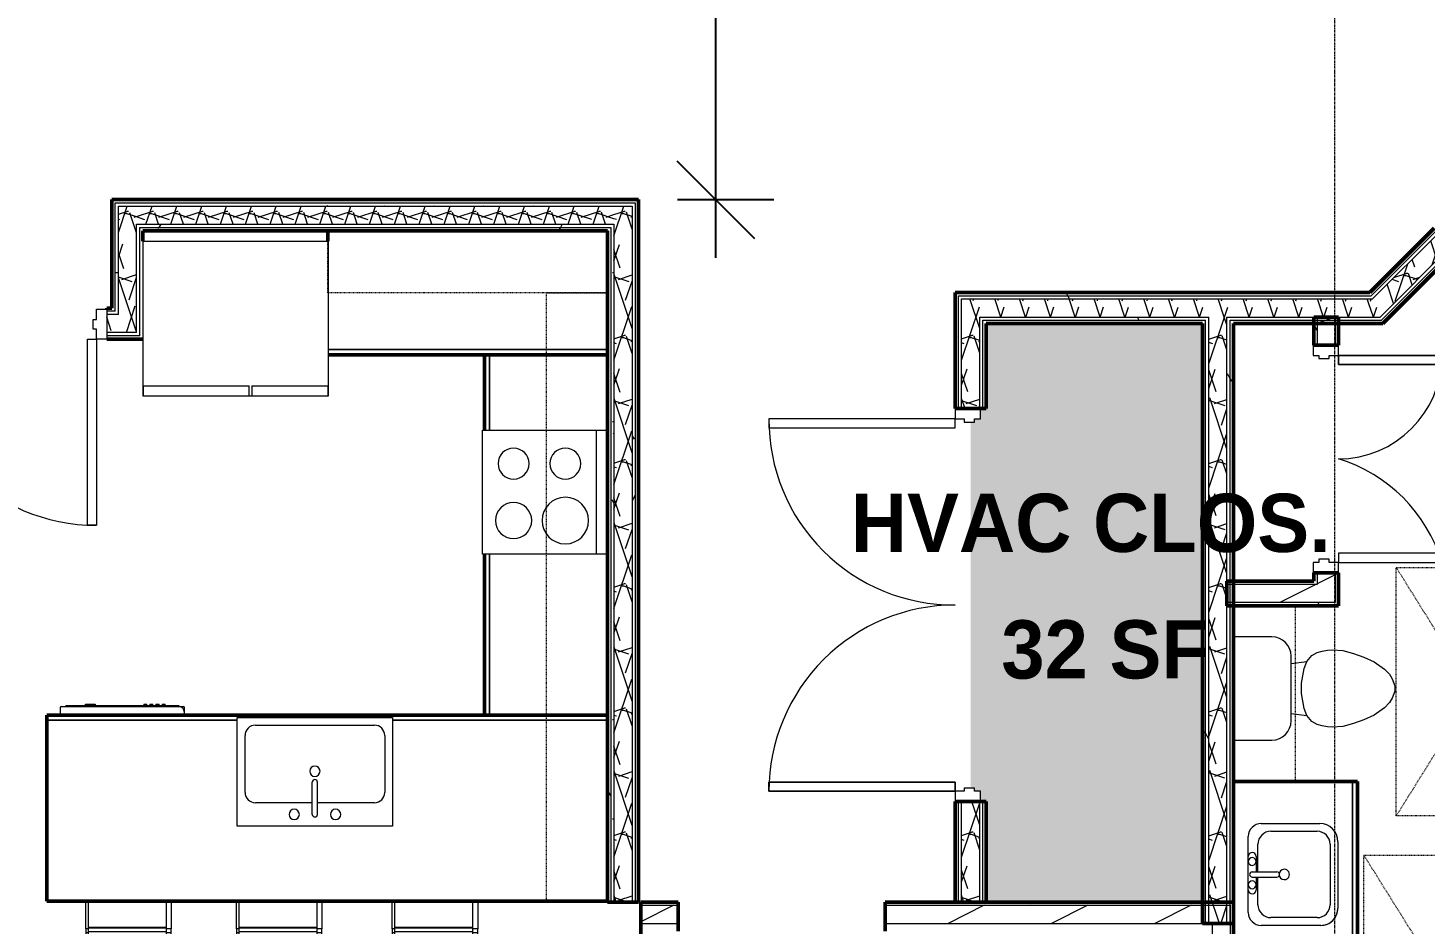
# Model space of a CAD drawing. Extents: x -4294 to -464, y 9706 to 12475.
# Drawn here: x -2752.9 to -2482.9, y 10242.1 to 10415.3 of the extents above; entities that cross this region are included whole.
import ezdxf

# ---------------------------------------------------------------- set-up
doc = ezdxf.new("R2010")
doc.units = 0
doc.linetypes.add('Dash', pattern=[0.25, 0.125, -0.125])
doc.linetypes.add('Grid Line 1_2_', pattern=[0.875, 0.5, -0.125, 0.125, -0.125])
for name, color, linetype, lineweight in [('0-1', 7, 'Continuous', 5), ('0-2', 50, 'Continuous', 13), ('A-AREA-IDEN', 2, 'Continuous', 9), ('A-DOOR', 31, 'Continuous', 13), ('A-DOOR-1', 7, 'Continuous', 9), ('A-DOOR-2', 90, 'Continuous', 20), ('A-DOOR-5', 31, 'Continuous', 20), ('A-DOOR-6', 31, 'Continuous', 9), ('A-DOOR-FRAM', 31, 'Continuous', 20), ('A-GENM-HDLN-1', 7, 'Dash', 9), ('A-WALL', 113, 'Continuous', 13), ('A-WALL-2', 250, 'Continuous', 50), ('A-WALL-3', 50, 'Continuous', 13), ('A-WALL-4', 113, 'Continuous', 50), ('A-WALL-PATT-1', 7, 'Continuous', 9), ('A-WALL-PATT-2', 8, 'Continuous', 9), ('A-WALL-PATT-5', 111, 'Continuous', 9), ('I-FURN-1', 7, 'Continuous', 9), ('I-WALL-1', 2, 'Continuous', 50), ('P-SANR-FIXT-1', 7, 'Continuous', 9), ('Q-CASE-1', 250, 'Continuous', 50), ('Q-CASE-2', 7, 'Continuous', 9), ('Q-CASE-HDLN-1', 7, 'Dash', 9), ('Q-SPCQ-1', 7, 'Continuous', 9), ('S-GRID-1', 1, 'Grid Line 1_2_', 9)]:
    doc.layers.add(name, color=color, linetype=linetype, lineweight=lineweight)
doc.layers.add('A-AREA-PATT-2', color=7, linetype='Continuous', lineweight=9, transparency=1)
doc.styles.add('Century Gothic_B', font='Gothicb.ttf', dxfattribs={"height": 11.25})
doc.dimstyles.new('OD__1__Tol__', dxfattribs={"dimscale": 12, "dimtxt": 11.746893, "dimasz": 1.25, "dimexe": 0.9375, "dimexo": 0.625, "dimgap": 0.15625, "dimtad": 1, "dimdec": 0, "dimzin": 3, "dimdsep": 46, "dimlunit": 4, "dimtxsty": 'Century Gothic_B', "dimblk1": 'OBLIQUE', "dimblk2": 'OBLIQUE', "dimsah": 1, "dimcen": 0.09, "dimdle": 0.9375, "dimazin": 0, "dimtfac": 1, "dimtdec": 4, "dimtix": 1, "dimtmove": 0, "dimatfit": 3, "dimfxl": 1, "dimtvp": 1, "dimtfill": 1, "dimfrac": 2, "dimtolj": 1, "dimtzin": 0, "dimarcsym": 2})
pattern_1 = [(0, (0, 0), (38.4, 9.6), [1.584, -27.216, 1.584, -27.216, -153.6]), (0, (0, 0), (38.4, 9.6), [-57.6, 1.584, -56.016, 1.584, -27.216, -67.2]), (0, (0, 0), (38.4, 9.6), [-144, 1.584, -17.616, 1.584, -46.416]), (120, (14.4, 4.8), (-27.513844, 28.4553755), [1.584, -27.216, 1.584, -27.216, -153.6]), (120, (14.4, 4.8), (-27.513844, 28.4553755), [-57.6, 1.584, -56.016, 1.584, -27.216, -67.2]), (120, (14.4, 4.8), (-27.513844, 28.4553755), [-144, 1.584, -17.616, 1.584, -46.416]), (240, (19.2, 24), (-10.886156, -38.0553755), [1.584, -27.216, 1.584, -27.216, -153.6]), (240, (19.2, 24), (-10.886156, -38.0553755), [-57.6, 1.584, -56.016, 1.584, -27.216, -67.2]), (240, (19.2, 24), (-10.886156, -38.0553755), [-144, 1.584, -17.616, 1.584, -46.416])]
pattern_2 = [(216.87, (7.997, 19.992), (59.9755286, 39.9843071), [9.996, -89.964]), (206.565, (19.992, 13.994), (-19.991807, -19.992219), [22.352, -22.352]), (198.435, (19.992, 3.998), (-39.983821, -19.991955), [12.644, -50.576])]
pattern_3 = [(161.57, (0.6, 0.6), (-4.80033747, -0.00041462), [0, -34.152, 3.792, 0]), (18.43, (-0.6, 0.6), (-4.80033747, 0.00041462), [0, -34.152, 3.792, 0]), (108.43, (0.6, 0.6), (2.39913218, -12.00105099), [11.382, -26.562]), (71.57, (-0.6, 0.6), (2.39913218, 12.00105099), [11.382, -26.562])]

# ---------------------------------------------------------------- blocks, each defined once
blk = doc.blocks.new('Toilet-Domestic-3D - Toilet-Domestic-3D-1372870-FLOOR PLAN - 2ND FLOOR')
at = {"layer": 'P-SANR-FIXT-1'}
for p, q in [((-3.74, 10), (-2.74, 11)), ((-2.74, 11), (-1.87, 11.5)), ((-1.87, 11.5), (-0.5, 12)), ((-0.5, 12), (0.5, 12)), ((0.5, 12), (1.87, 11.5)), ((1.87, 11.5), (2.74, 11)), ((2.74, 11), (3.74, 10)), ((-5.13, 8), (-3.74, 10)), ((3.74, 10), (5.13, 8)), ((-6.79, 4), (-6.06, 6)), ((-6.06, 6), (-5.13, 8)), ((5.13, 8), (6.06, 6)), ((6.06, 6), (6.79, 4)), ((-7.33, 1.99), (-6.79, 4)), ((6.79, 4), (7.33, 1.99)), ((-7.5, 0), (-7.33, 1.99)), ((7.33, 1.99), (7.5, 0)), ((-7.41, -1), (-7.5, 0)), ((-7.24, -2), (-7.41, -1)), ((-6.97, -3), (-7.24, -2)), ((7.24, -2), (6.97, -3)), ((7.41, -1), (7.24, -2)), ((7.5, 0), (7.41, -1)), ((-6.4, -4), (-6.97, -3)), ((-5.21, -5), (-6.4, -4)), ((-3.84, -5.5), (-5.21, -5)), ((-4.86, -8.02), (-5.21, -5)), ((5.21, -5), (3.84, -5.5)), ((4.86, -8.02), (5.21, -5)), ((6.4, -4), (5.21, -5)), ((6.97, -3), (6.4, -4)), ((6.25, -8.02), (-6.25, -8.02)), ((-1, -6), (-3.84, -5.5)), ((1, -6), (-1, -6)), ((3.84, -5.5), (1, -6)), ((-9.98, -11.75), (-9.98, -19.18)), ((9.98, -19.18), (9.98, -11.75))]:
    blk.add_line(p, q, dxfattribs=at)
for centre, start, end in [((-6.25, -11.75), 90, 180), ((6.25, -11.75), 0, 90)]:
    blk.add_arc(centre, 3.73, start, end, dxfattribs=at)
blk = doc.blocks.new('OD_CW_Upper Cabinet - OD_CW_Upper Cabinet-1867009-FLOOR PLAN - 2ND FLOOR')
at = {"layer": 'Q-CASE-HDLN-1'}
for p, q in [((34.74, 24), (0.74, 24)), ((0.74, 24), (0.74, 12)), ((34.74, 12), (34.74, 24)), ((0.74, 12), (34.74, 12))]:
    blk.add_line(p, q, dxfattribs=at)
blk = doc.blocks.new('M_Sink Vanity-Square - 500 x 440mm-1372835-FLOOR PLAN - 2ND FLOOR')
at = {"layer": 'P-SANR-FIXT-1'}
for p, q in [((-5.72, 10.23), (7.14, 10.23)), ((-5.72, 10.23), (7.14, 10.23)), ((-5.22, 8.73), (6.46, 8.73)), ((-9.22, -4.59), (-9.22, 6.73)), ((-9.22, -4.59), (-9.22, 6.73)), ((-7.72, -2.72), (-7.72, 6.23)), ((8.96, 6.23), (8.96, -2.72)), ((10.46, 6.91), (10.46, -4.59)), ((10.46, 6.91), (10.46, -4.59)), ((0.12, -6.33), (0.12, -1.59)), ((1.12, -6.33), (1.12, -1.59)), ((0.12, -5.22), (-5.22, -5.22)), ((6.46, -5.22), (1.12, -5.22)), ((7.96, -7.09), (-6.72, -7.09)), ((7.96, -7.09), (-6.72, -7.09)), ((-2.88, -5.59), (0.12, -5.59)), ((3.62, -7.09), (-2.88, -7.09)), ((1.12, -5.59), (3.62, -5.59))]:
    blk.add_line(p, q, dxfattribs=at)
for centre, radius, start, end in [((-5.72, 6.73), 3.5, 90, 180), ((-5.72, 6.73), 3.5, 90, 180), ((-5.22, 6.23), 2.5, 90, 180), ((6.46, 6.23), 2.5, 360, 90), ((7.14, 6.91), 3.32, 0, 90), ((7.14, 6.91), 3.32, 360, 90), ((0.62, -0.13), 1, 360, 180), ((0.62, -0.13), 1, 180, 0), ((0.62, -1.59), 0.5, 360, 180), ((-6.72, -4.59), 2.5, 180, 270), ((-6.72, -4.59), 2.5, 180, 270), ((-5.22, -2.72), 2.5, 180, 270), ((6.46, -2.72), 2.5, 270, 360), ((7.96, -4.59), 2.5, 270, 0), ((7.96, -4.59), 2.5, 270, 0), ((-2.88, -6.34), 0.75, 90, 270), ((-1.88, -6.34), 0.75, 360, 180), ((-1.88, -6.34), 0.75, 180, 0), ((0.62, -6.33), 0.5, 180, 0), ((2.62, -6.34), 0.75, 0, 180), ((2.62, -6.34), 0.75, 180, 0), ((3.62, -6.34), 0.75, 270, 90)]:
    blk.add_arc(centre, radius, start, end, dxfattribs=at)
blk = doc.blocks.new('OD_CW_Base Cabinet - OD_CW_Base Cabinet-1834232-FLOOR PLAN - 2ND FLOOR')
at = {"layer": 'Q-CASE-1'}
for p, q in [((0.74, 24), (0.74, 0)), ((66.57, 0), (66.57, 24)), ((0.74, 0), (66.57, 0))]:
    blk.add_line(p, q, dxfattribs=at)
at = {"layer": 'Q-CASE-2'}
for p, q in [((0.74, 1), (0.74, 24)), ((66.57, 24), (66.57, 1)), ((0.74, 0), (0.74, 1)), ((0.74, 1), (66.57, 1)), ((66.57, 1), (0.74, 1)), ((66.57, 0), (0.74, 0)), ((66.57, 1), (66.57, 0))]:
    blk.add_line(p, q, dxfattribs=at)
blk = doc.blocks.new('ADA Clearances - 30_x48_-1721104-FLOOR PLAN - 2ND FLOOR')
at = {"layer": 'A-GENM-HDLN-1'}
for p, q in [((15, 24), (-15, -24)), ((-15, 24), (15, -24)), ((-15, -24), (-15, 24)), ((-15, 24), (15, 24)), ((15, 24), (15, -24)), ((15, -24), (-15, -24))]:
    blk.add_line(p, q, dxfattribs=at)
blk = doc.blocks.new('OD_CW_Base Cabinet - OD_CW_Base Cabinet-V57-FLOOR PLAN - 2ND FLOOR')
at = {"layer": 'Q-CASE-1'}
for p, q in [((0.74, -24), (0.74, 12)), ((0.74, 12), (109.11, 12)), ((109.11, -24), (0.74, -24))]:
    blk.add_line(p, q, dxfattribs=at)
at = {"layer": 'Q-CASE-2'}
for p, q in [((0.74, 11), (0.74, 12)), ((0.74, 12), (109.11, 12)), ((37.56, 11), (0.74, 11)), ((0.74, -24), (0.74, 11)), ((0.74, 11), (37.56, 11)), ((109.11, 11), (67.56, 11)), ((67.56, 11), (109.11, 11)), ((109.11, -24), (0.74, -24))]:
    blk.add_line(p, q, dxfattribs=at)
blk = doc.blocks.new('Refrigerator_-_Side-by-Side_6047 - 36_ X 30_-1372843-FLOOR PLAN - 2ND FLOOR')
at = {"layer": 'Q-SPCQ-1'}
for p, q in [((-17.88, 15.58), (17.87, 15.58)), ((-17.88, -14.42), (-17.88, 15.58)), ((-17.88, 15.58), (-3.13, 15.58)), ((-17.88, 15.58), (-17.88, 13.58)), ((-3.13, 13.58), (-17.88, 13.58)), ((-3.13, 13.58), (-3.13, 15.58)), ((-2.63, 15.58), (17.87, 15.58)), ((-2.63, 15.58), (-2.63, 13.58)), ((17.87, 13.58), (-2.63, 13.58)), ((17.87, 15.58), (17.87, -14.42)), ((17.87, 13.58), (17.87, 15.58)), ((17.87, -14.42), (-17.88, -14.42))]:
    blk.add_line(p, q, dxfattribs=at)
blk = doc.blocks.new('Range - 24_ x 24_-V29-FLOOR PLAN - 2ND FLOOR')
at = {"layer": 'Q-SPCQ-1'}
for p, q in [((0, 0), (24, 0)), ((0, -24), (0, 0)), ((24, 0), (24, -24)), ((0, -22), (24, -22)), ((24, -24), (0, -24))]:
    blk.add_line(p, q, dxfattribs=at)
for centre, radius, start, end in [((6.5, -6), 3.5, 360, 180), ((17.5, -6), 3, 360, 180), ((6.5, -6), 3.5, 180, 0), ((17.5, -6), 3, 180, 0), ((6.5, -16), 4.5, 360, 180), ((17.5, -16), 3, 360, 180), ((6.5, -16), 4.5, 180, 0), ((17.5, -16), 3, 180, 0)]:
    blk.add_arc(centre, radius, start, end, dxfattribs=at)
blk = doc.blocks.new('OD_CW_Base Cabinet - OD_CW_Base Cabinet-V58-FLOOR PLAN - 2ND FLOOR')
at = {"layer": 'Q-CASE-1'}
for p, q in [((0.74, 23.78), (0.74, 0)), ((70.36, 0), (70.36, 23.78)), ((0.74, 0), (15.27, 0)), ((39.27, 0), (70.36, 0))]:
    blk.add_line(p, q, dxfattribs=at)
at = {"layer": 'Q-CASE-2'}
for p, q in [((0.74, 1), (0.74, 23.78)), ((70.36, 23.78), (70.36, 1)), ((0.74, 0), (0.74, 1)), ((0.74, 1), (15.27, 1)), ((15.27, 1), (0.74, 1)), ((15.27, 0), (0.74, 0)), ((39.27, 1), (70.36, 1)), ((70.36, 1), (39.27, 1)), ((70.36, 0), (39.27, 0)), ((70.36, 1), (70.36, 0))]:
    blk.add_line(p, q, dxfattribs=at)
blk = doc.blocks.new('OD_CW_Base Cabinet - OD_CW_Base Cabinet-V59-FLOOR PLAN - 2ND FLOOR')
at = {"layer": 'Q-CASE-1'}
for p, q in [((0.74, 24), (0.74, 22)), ((0.74, 0), (54.76, 0))]:
    blk.add_line(p, q, dxfattribs=at)
at = {"layer": 'Q-CASE-2'}
for p, q in [((0.74, 22), (0.74, 24)), ((0.74, 1), (54.76, 1)), ((54.76, 1), (0.74, 1)), ((54.76, 0), (0.74, 0))]:
    blk.add_line(p, q, dxfattribs=at)
blk = doc.blocks.new('Sink Kitchen-Single - 30_ x 21_-1372827-FLOOR PLAN - 2ND FLOOR')
at = {"layer": 'P-SANR-FIXT-1'}
for p, q in [((-14.38, 10.41), (15.62, 10.41)), ((-14.38, -10.59), (-14.38, 10.41)), ((-10.88, 8.91), (12.12, 8.91)), ((15.62, 10.41), (15.62, -10.59)), ((-12.88, -4.09), (-12.88, 6.91)), ((14.12, 6.91), (14.12, -4.09)), ((0.12, -8.34), (0.12, -2.09)), ((1.12, -8.34), (1.12, -2.09)), ((0.12, -6.09), (-10.88, -6.09)), ((12.12, -6.09), (1.12, -6.09)), ((15.62, -10.59), (-14.38, -10.59))]:
    blk.add_line(p, q, dxfattribs=at)
for centre, radius, start, end in [((-10.88, 6.91), 2, 90, 180), ((12.12, 6.91), 2, 360, 90), ((0.62, 0), 1, 360, 180), ((0.62, 0), 1, 180, 0), ((0.62, -2.09), 0.5, 360, 180), ((-10.88, -4.09), 2, 180, 270), ((12.12, -4.09), 2, 270, 0), ((-3.38, -8.34), 1, 360, 180), ((4.62, -8.34), 1, 0, 180), ((-3.38, -8.34), 1, 180, 0), ((0.62, -8.34), 0.5, 180, 0), ((4.62, -8.34), 1, 180, 0)]:
    blk.add_arc(centre, radius, start, end, dxfattribs=at)
blk = doc.blocks.new('Dishwasher_15404 - 34_ counter-V30-FLOOR PLAN - 2ND FLOOR')
at = {"layer": 'Q-SPCQ-1'}
for p, q in [((26.68, 0), (25.25, 0)), ((26.87, -22.93), (26.87, -0.2)), ((27.12, -1.09), (26.87, -1.09)), ((27.12, -1.09), (27.12, -22.91)), ((27.37, -4.82), (27.12, -4.82)), ((27.37, -4.86), (27.37, -5.81)), ((27.12, -6.79), (27.37, -6.79)), ((27.37, -5.81), (27.37, -6.76)), ((27.37, -16.15), (27.12, -16.15)), ((27.37, -16.15), (27.37, -16.74)), ((27.12, -16.74), (27.37, -16.74)), ((27.37, -17.33), (27.12, -17.33)), ((27.12, -17.92), (27.37, -17.92)), ((27.37, -18.51), (27.12, -18.51)), ((27.37, -17.33), (27.37, -17.92)), ((27.37, -18.51), (27.37, -19.1)), ((27.12, -19.1), (27.37, -19.1)), ((27.37, -19.69), (27.12, -19.69)), ((27.12, -20.28), (27.37, -20.28)), ((27.37, -19.69), (27.37, -20.28)), ((25.25, -24), (25.8, -24)), ((25.8, -24), (26.68, -24)), ((27.12, -22.91), (26.87, -22.91)), ((26.87, -23.8), (26.87, -22.93))]:
    blk.add_line(p, q, dxfattribs=at)
for centre, radius, start, end in [((26.68, -0.2), 0.197, 360, 90), ((26.68, -0.2), 0.197, 0, 90), ((25.8, -22.93), 1.07, 270, 0), ((26.68, -23.8), 0.197, 270, 0)]:
    blk.add_arc(centre, radius, start, end, dxfattribs=at)
blk = doc.blocks.new('OD_CW_Upper Cabinet - OD_CW_Upper Cabinet-1916543-FLOOR PLAN - 2ND FLOOR')
at = {"layer": 'Q-CASE-HDLN-1'}
for p, q in [((0.74, -24), (0.74, -12)), ((0.74, -12), (118.36, -12)), ((118.36, -12), (118.36, -24)), ((118.36, -24), (0.74, -24))]:
    blk.add_line(p, q, dxfattribs=at)
blk = doc.blocks.new('Bar_Stool_6722_1_ - Bar_Stool_6722_1_-V31-FLOOR PLAN - 2ND FLOOR')
at = {"layer": 'I-FURN-1'}
for p, q in [((1, 0), (0, 0)), ((0, 0), (0, -0.98)), ((0, -0.98), (1, -0.98)), ((0, -0.98), (0, -1.78)), ((0, -1.78), (1, -1.78)), ((0, -7.07), (0, -1.78)), ((1, -1.24), (1, 0)), ((16, 0), (1, 0)), ((1, -1.91), (1, -1.24)), ((16, -1.24), (1, -1.24)), ((1, -1.91), (16, -1.91)), ((1, -2.03), (1, -1.91)), ((1, -7.07), (1, -2.03)), ((1, -2.03), (16, -2.03)), ((16.5, 0), (16, 0)), ((16, 0), (16, -1.24)), ((16, -0.98), (16.5, -0.98)), ((16, -1.24), (16, -1.91)), ((16, -1.78), (16.5, -1.78)), ((16, -1.91), (16, -2.03)), ((16, -2.03), (16, -7.07)), ((16.5, -0.98), (16.5, 0)), ((16.5, -1.78), (16.5, -0.98)), ((16.5, -1.78), (16.5, -7.07))]:
    blk.add_line(p, q, dxfattribs=at)
blk = doc.blocks.new('OD_CW_Upper Cabinet - OD_CW_Upper Cabinet-1916511-FLOOR PLAN - 2ND FLOOR')
at = {"layer": 'Q-CASE-HDLN-1'}
for p, q in [((0.74, -24), (0.74, -12)), ((0.74, -12), (54.99, -12)), ((54.99, -12), (54.99, -24)), ((54.99, -24), (0.74, -24))]:
    blk.add_line(p, q, dxfattribs=at)
blk = doc.blocks.new('Flush-Double-Door-Adj_swing-w_handle_2100 - 1_-8_ x 7_-0_-2080036-FLOOR PLAN - 2ND FLOOR')
at = {"layer": 'A-DOOR-1'}
for p, q in [((-20, 22.375), (-18.25, 22.375)), ((-20, 2.375), (-20, 22.375)), ((-18.25, 22.375), (-18.25, 2.375)), ((18.25, 22.375), (18.25, 2.375)), ((20, 22.375), (18.25, 22.375)), ((20, 2.375), (20, 22.375)), ((-20, 2.375), (-22, 2.375)), ((-22, 2.375), (-22, -2.5)), ((-18.25, 2.375), (-20, 2.375)), ((-20, 0.625), (-20, 2.375)), ((-19.375, 0.625), (-20, 0.625)), ((-19.375, -1.375), (-19.375, 0.625)), ((18.25, 2.375), (20, 2.375)), ((20, 0.625), (19.375, 0.625)), ((19.375, 0.625), (19.375, -1.375)), ((22, 2.375), (20, 2.375)), ((20, 2.375), (20, 0.625)), ((22, -2.5), (22, 2.375)), ((-22, -2.5), (-20, -2.5)), ((-20, -1.375), (-19.375, -1.375)), ((-20, -2.5), (-20, -1.375)), ((19.375, -1.375), (20, -1.375)), ((20, -1.375), (20, -2.5)), ((20, -2.5), (22, -2.5))]:
    blk.add_line(p, q, dxfattribs=at)
for centre, radius, start, end in [((-20, 2.375), 20, 360, 90), ((28.686, -6.311), 29.972, 106.84609, 163.15391)]:
    blk.add_arc(centre, radius, start, end, dxfattribs=at)
at = {"layer": 'A-DOOR-2'}
for p, q in [((-20, 22.375), (-20, 2.375)), ((-18.25, 22.375), (-20, 22.375)), ((-18.25, 2.375), (-18.25, 22.375)), ((20, 22.375), (18.25, 22.375)), ((18.25, 22.375), (18.25, 2.375)), ((20, 2.375), (20, 22.375)), ((-20, 2.375), (-18.25, 2.375)), ((18.25, 2.375), (20, 2.375))]:
    blk.add_line(p, q, dxfattribs=at)
blk = doc.blocks.new('CTR - 1st Phase - Unit Layouts_rvt-1-FLOOR PLAN - 2ND FLOOR')
at = {"layer": 'A-WALL-PATT-1'}
h = blk.add_hatch(dxfattribs=at)
h.set_pattern_fill('FP_1', color=256, style=0, pattern_type=2)
h.set_pattern_definition(pattern_1)
h.paths.add_polyline_path([(-2503.79, 10308.4), (-2503.79, 10310.03), (-2504.42, 10310.03), (-2504.42, 10308.4)], flags=0)
h.paths.add_polyline_path([(-2504.42, 10354.03), (-2503.79, 10354.03), (-2503.79, 10358.19), (-2504.42, 10358.19)], flags=0)
h = blk.add_hatch(dxfattribs=at)
h.set_pattern_fill('FP_1', color=256, style=0, pattern_type=2)
h.set_pattern_definition(pattern_1)
h.paths.add_polyline_path([(-2508.8, 10303.65), (-2499.67, 10303.65), (-2499.67, 10304.28), (-2519.95, 10304.28), (-2519.95, 10303.65), (-2512.52, 10303.65)], flags=0)
at = {"layer": 'A-WALL-PATT-2'}
h = blk.add_hatch(dxfattribs=at)
h.set_pattern_fill('FP_2', color=256, style=0, pattern_type=2)
h.set_pattern_definition(pattern_2)
h.paths.add_polyline_path([(-2503.79, 10307.78), (-2500.29, 10307.78), (-2500.29, 10310.03), (-2503.79, 10310.03), (-2503.79, 10308.18)], flags=0)
h.paths.add_polyline_path([(-2503.79, 10354.03), (-2500.29, 10354.03), (-2500.29, 10359.44), (-2503.79, 10359.44)], flags=0)
h = blk.add_hatch(dxfattribs=at)
h.set_pattern_fill('FP_2', color=256, style=0, pattern_type=2)
h.set_pattern_definition(pattern_2)
h.paths.add_polyline_path([(-2512.57, 10304.28), (-2500.29, 10304.28), (-2500.29, 10307.78), (-2519.95, 10307.78), (-2519.95, 10304.53), (-2521.2, 10304.28), (-2520.25, 10304.28)], flags=0)
at = {"layer": 'A-WALL-2'}
for p, q in [((-2499.67, 10359.44), (-2504.42, 10359.44)), ((-2504.42, 10359.44), (-2504.42, 10354.03)), ((-2499.67, 10354.03), (-2499.67, 10359.44)), ((-2504.42, 10354.03), (-2499.67, 10354.03)), ((-2499.67, 10310.03), (-2504.42, 10310.03)), ((-2504.42, 10310.03), (-2504.42, 10308.4)), ((-2499.67, 10308.4), (-2499.67, 10310.03)), ((-2504.42, 10308.4), (-2521.2, 10308.4)), ((-2521.2, 10308.4), (-2521.2, 10303.65)), ((-2499.67, 10304.28), (-2499.67, 10308.4)), ((-2499.67, 10303.65), (-2499.67, 10304.28)), ((-2521.2, 10303.65), (-2499.67, 10303.65))]:
    blk.add_line(p, q, dxfattribs=at)
at = {"layer": 'A-WALL-3'}
for p, q in [((-2503.79, 10359.44), (-2503.79, 10354.03)), ((-2500.29, 10359.44), (-2500.29, 10354.03)), ((-2503.79, 10310.03), (-2503.79, 10308.4)), ((-2500.29, 10310.03), (-2500.29, 10308.4)), ((-2503.79, 10307.78), (-2521.2, 10307.78)), ((-2503.79, 10308.4), (-2503.79, 10307.78)), ((-2500.29, 10308.4), (-2500.29, 10307.78)), ((-2500.29, 10307.78), (-2500.29, 10304.28)), ((-2500.29, 10304.28), (-2521.2, 10304.28))]:
    blk.add_line(p, q, dxfattribs=at)
at = {"layer": '0-2'}
for name, p in [('OD_CW_Base Cabinet - OD_CW_Base Cabinet-V59-FLOOR PLAN - 2ND FLOOR', (-2695.69, 10352.14)), ('OD_CW_Base Cabinet - OD_CW_Base Cabinet-V57-FLOOR PLAN - 2ND FLOOR', (-2750.04, 10270.51)), ('Sink Kitchen-Single - 30_ x 21_-1372827-FLOOR PLAN - 2ND FLOOR', (-2698.1, 10271.65))]:
    blk.add_blockref(name, p, dxfattribs=at)
for name, p, rotation in [('OD_CW_Upper Cabinet - OD_CW_Upper Cabinet-1916511-FLOOR PLAN - 2ND FLOOR', (-2639.96, 10352.14), 180), ('Refrigerator_-_Side-by-Side_6047 - 36_ X 30_-1372843-FLOOR PLAN - 2ND FLOOR', (-2712.82, 10359.72), 180), ('OD_CW_Upper Cabinet - OD_CW_Upper Cabinet-1916543-FLOOR PLAN - 2ND FLOOR', (-2664.7, 10245.78), 89.9999999999384), ('Flush-Double-Door-Adj_swing-w_handle_2100 - 1_-8_ x 7_-0_-2080036-FLOOR PLAN - 2ND FLOOR', (-2502.04, 10332.03), 269.999999999937), ('OD_CW_Base Cabinet - OD_CW_Base Cabinet-V58-FLOOR PLAN - 2ND FLOOR', (-2664.7, 10352.88), 269.9999999999397), ('Range - 24_ x 24_-V29-FLOOR PLAN - 2ND FLOOR', (-2665.07, 10313.61), 89.99999999993047), ('ADA Clearances - 30_x48_-1721104-FLOOR PLAN - 2ND FLOOR', (-2473.47, 10287.03), 180), ('OD_CW_Upper Cabinet - OD_CW_Upper Cabinet-1867009-FLOOR PLAN - 2ND FLOOR', (-2495.95, 10268.91), 89.99999999997391), ('Toilet-Domestic-3D - Toilet-Domestic-3D-1372870-FLOOR PLAN - 2ND FLOOR', (-2500.77, 10287.65), 269.9999999999648), ('Dishwasher_15404 - 34_ counter-V30-FLOOR PLAN - 2ND FLOOR', (-2746.7, 10257.26), 89.99999999993496), ('OD_CW_Base Cabinet - OD_CW_Base Cabinet-1834232-FLOOR PLAN - 2ND FLOOR', (-2495.95, 10203.09), 89.99999999998224), ('M_Sink Vanity-Square - 500 x 440mm-1372835-FLOOR PLAN - 2ND FLOOR', (-2509.98, 10252.32), 269.9999999999827), ('ADA Clearances - 30_x48_-1721104-FLOOR PLAN - 2ND FLOOR', (-2479.75, 10231.45), 180), ('Bar_Stool_6722_1_ - Bar_Stool_6722_1_-V31-FLOOR PLAN - 2ND FLOOR', (-2725.25, 10239.44), 180), ('Bar_Stool_6722_1_ - Bar_Stool_6722_1_-V31-FLOOR PLAN - 2ND FLOOR', (-2696.13, 10239.44), 180), ('Bar_Stool_6722_1_ - Bar_Stool_6722_1_-V31-FLOOR PLAN - 2ND FLOOR', (-2666.01, 10239.44), 180)]:
    blk.add_blockref(name, p, dxfattribs=dict(at, rotation=rotation))
blk = doc.blocks.new('CTR - 1st Phase - Shell_rvt-1-FLOOR PLAN - 2ND FLOOR')
at = {"layer": 'S-GRID-1'}
blk.add_line((-2500.32, 9836.18), (-2500.32, 12413.74), dxfattribs=at)
blk = doc.blocks.new('HOLLOW METAL - UNIT DOOR-1960771-FLOOR PLAN - 2ND FLOOR')
at = {"layer": 'A-DOOR-5'}
for p, q in [((16.25, -3.25), (18, -3.25)), ((16.25, -39.25), (16.25, -3.25)), ((18, -3.25), (18, -39.25)), ((18, -39.25), (16.25, -39.25))]:
    blk.add_line(p, q, dxfattribs=at)
at = {"layer": 'A-DOOR-6'}
blk.add_arc((18, -3.25), 36, 180, 270, dxfattribs=at)
at = {"layer": 'A-DOOR-FRAM'}
for p, q in [((-20, 2.5), (-18, 2.5)), ((-20, -3.25), (-20, 2.5)), ((-18, 2.5), (-18, 0.5625)), ((-18, 0.5625), (-17.375, 0.5625)), ((-17.375, 0.5625), (-17.375, -1.3125)), ((17.375, 0.5625), (18, 0.5625)), ((17.375, -1.3125), (17.375, 0.5625)), ((18, 2.5), (20, 2.5)), ((18, 0.5625), (18, 2.5)), ((20, 2.5), (20, -3.25)), ((-18, -1.3125), (-18, -3.25)), ((-17.375, -1.3125), (-18, -1.3125)), ((18, -1.3125), (17.375, -1.3125)), ((18, -3.25), (18, -1.3125)), ((-18, -3.25), (-20, -3.25)), ((20, -3.25), (18, -3.25))]:
    blk.add_line(p, q, dxfattribs=at)
blk = doc.blocks.new('Flush-Double-Door-Adj_swing-w_handle_2100 - 3_-0_ x 7_-0_-1994063-FLOOR PLAN - 2ND FLOOR')
at = {"layer": 'A-DOOR-5'}
for p, q in [((-36, 39), (-36, 3)), ((-34.25, 39), (-36, 39)), ((-34.25, 3), (-34.25, 39)), ((36, 39), (34.25, 39)), ((34.25, 39), (34.25, 3)), ((36, 3), (36, 39)), ((-36, 3), (-34.25, 3)), ((34.25, 3), (36, 3))]:
    blk.add_line(p, q, dxfattribs=at)
at = {"layer": 'A-DOOR-6'}
for p, q in [((-36, 39), (-34.25, 39)), ((-36, 3), (-36, 39)), ((-34.25, 39), (-34.25, 3)), ((34.25, 39), (34.25, 3)), ((36, 39), (34.25, 39)), ((36, 3), (36, 39)), ((-36, 3), (-38, 3)), ((-38, 3), (-38, -1.875)), ((-34.25, 3), (-36, 3)), ((-36, 1.25), (-36, 3)), ((34.25, 3), (36, 3)), ((38, 3), (36, 3)), ((36, 3), (36, 1.25)), ((38, -1.875), (38, 3)), ((-35.375, 1.25), (-36, 1.25)), ((-35.375, -0.75), (-35.375, 1.25)), ((36, 1.25), (35.375, 1.25)), ((35.375, 1.25), (35.375, -0.75)), ((-38, -1.875), (-36, -1.875)), ((-36, -0.75), (-35.375, -0.75)), ((-36, -1.875), (-36, -0.75)), ((35.375, -0.75), (36, -0.75)), ((36, -0.75), (36, -1.875)), ((36, -1.875), (38, -1.875))]:
    blk.add_line(p, q, dxfattribs=at)
for centre, radius, start, end in [((-36, 3), 36, 360, 90), ((35.775, 3.225), 35.776, 89.64034, 180.35966)]:
    blk.add_arc(centre, radius, start, end, dxfattribs=at)
blk = doc.blocks.new('_Oblique')
at = {"color": 0, "linetype": 'ByBlock', "lineweight": -2}
blk.add_line((-0.5, -0.5), (0.5, 0.5), dxfattribs=at)
blk = doc.blocks.new('*D384')
at = {"color": 0, "lineweight": -2}
for p, q in [((-2620, 10370.89), (-2620, 12098.44)), ((-2627.42, 12087.19), (-2608.75, 12087.19)), ((-2627.42, 10382.14), (-2608.75, 10382.14))]:
    blk.add_line(p, q, dxfattribs=at)
at = {"layer": 'Defpoints', "color": 0}
for p in [(-2634.92, 12087.19), (-2620, 12087.19), (-2634.92, 10382.14)]:
    blk.add_point(p, dxfattribs=at)
at = {"color": 0, "lineweight": -2, "xscale": 15, "yscale": 15, "zscale": 15}
for p, rotation in [((-2620, 12087.19), 90), ((-2620, 10382.14), 270)]:
    blk.add_blockref('_Oblique', p, dxfattribs=dict(at, rotation=rotation))
at = {"color": 0, "insert": (-2630.45, 11234.66), "char_height": 11.25, "attachment_point": 5, "rotation": 90, "style": 'Century Gothic_B', "bg_fill": 3, "box_fill_scale": 1.25, "bg_fill_color": 257, "bg_fill_transparency": 0}
blk.add_mtext('\\A1;142\'-1" [43308]', dxfattribs=at)

msp = doc.modelspace()

# ---------------------------------------------------------------- hatches: boundary and pattern name
at = {"layer": 'A-AREA-PATT-2'}
msp.add_hatch(color=256, dxfattribs=at).paths.add_polyline_path([(-2567.6998, 10246.3644), (-2525.9487, 10246.3644), (-2525.9487, 10358.1894), (-2567.7237, 10358.1894), (-2567.7237, 10341.7769), (-2568.8487, 10341.7769), (-2568.8487, 10339.7769), (-2569.9737, 10339.7769), (-2569.9737, 10339.1519), (-2570.7237, 10339.1519), (-2570.7237, 10268.4019), (-2569.9737, 10268.4019), (-2569.9737, 10267.7769), (-2568.8487, 10267.7769), (-2568.8487, 10265.7769), (-2567.7237, 10265.7769), (-2567.7237, 10246.3644)], flags=0)
at = {"layer": 'A-WALL-PATT-5'}
h = msp.add_hatch(dxfattribs=at)
h.set_pattern_fill('FP_41', color=256, style=0, pattern_type=2)
h.set_pattern_definition(pattern_3)
h.paths.add_polyline_path([(-2494.1972, 10359.4394), (-2491.6047, 10359.4394), (-2477.7916, 10373.2525), (-2480.2665, 10375.7274), (-2496.5544, 10359.4394), (-2494.8222, 10359.4394)], flags=0)
h.paths.add_polyline_path([(-2449.5073, 10401.5368), (-2437.0047, 10414.0394), (-2441.9943, 10413.9995), (-2451.9822, 10404.0116)], flags=0)
h = msp.add_hatch(dxfattribs=at)
h.set_pattern_fill('FP_1', color=256, style=0, pattern_type=2)
h.set_pattern_definition(pattern_1)
h.paths.add_polyline_path([(-2492.2297, 10358.8144), (-2491.3458, 10358.8144), (-2480.62, 10369.5402), (-2481.062, 10369.9821), (-2491.9708, 10359.0733)], flags=0)
h.paths.add_polyline_path([(-2449.0654, 10401.0948), (-2437.7517, 10412.4085), (-2438.1936, 10412.7894), (-2438.2547, 10412.7894), (-2449.5073, 10401.5368), (-2449.3305, 10401.36)], flags=0)
h = msp.add_hatch(dxfattribs=at)
h.set_pattern_fill('FP_1', color=256, style=0, pattern_type=2)
h.set_pattern_definition(pattern_1)
h.paths.add_polyline_path([(-2491.9708, 10358.1894), (-2491.0869, 10358.1894), (-2480.1781, 10369.0982), (-2480.62, 10369.5402), (-2491.6047, 10358.5555)], flags=0)
h.paths.add_polyline_path([(-2448.6234, 10400.6529), (-2436.4869, 10412.7894), (-2437.3708, 10412.7894), (-2449.0654, 10401.0948)], flags=0)
h = msp.add_hatch(dxfattribs=at)
h.set_pattern_fill('FP_1', color=256, style=0, pattern_type=2)
h.set_pattern_definition(pattern_1)
h.paths.add_polyline_path([(-2735.4487, 10359.9394), (-2735.4487, 10381.5144), (-2736.0737, 10381.5144), (-2736.0737, 10359.9394)], flags=0)
h = msp.add_hatch(dxfattribs=at)
h.set_pattern_fill('FP_1', color=256, style=0, pattern_type=2)
h.set_pattern_definition(pattern_1)
h.paths.add_polyline_path([(-2733.0879, 10380.8894), (-2636.1737, 10380.8894), (-2636.1766, 10381.5144), (-2735.4487, 10381.5144), (-2735.4487, 10380.8894)], flags=0)
h = msp.add_hatch(dxfattribs=at)
h.set_pattern_fill('FP_41', color=256, style=0, pattern_type=2)
h.set_pattern_definition(pattern_3)
h.paths.add_polyline_path([(-2731.9487, 10356.4394), (-2731.9487, 10380.8894), (-2735.4487, 10380.8894), (-2735.4487, 10356.4394), (-2733.0879, 10356.4394)], flags=0)
h = msp.add_hatch(dxfattribs=at)
h.set_pattern_fill('FP_41', color=256, style=0, pattern_type=2)
h.set_pattern_definition(pattern_3)
h.paths.add_polyline_path([(-2639.6737, 10377.3894), (-2639.6737, 10380.8894), (-2731.9487, 10380.8894), (-2731.9487, 10377.3894), (-2640.2987, 10377.3894)], flags=0)
h = msp.add_hatch(dxfattribs=at)
h.set_pattern_fill('FP_41', color=256, style=0, pattern_type=2)
h.set_pattern_definition(pattern_3)
h.paths.add_polyline_path([(-2637.7186, 10246.3644), (-2636.1737, 10246.3644), (-2636.1737, 10380.8894), (-2639.6737, 10380.8894), (-2639.6737, 10246.3644)], flags=0)
h = msp.add_hatch(dxfattribs=at)
h.set_pattern_fill('FP_1', color=256, style=0, pattern_type=2)
h.set_pattern_definition(pattern_1)
h.paths.add_polyline_path([(-2635.5487, 10246.3644), (-2635.5487, 10381.5144), (-2636.1737, 10381.5144), (-2636.1737, 10246.3644)], flags=0)
h = msp.add_hatch(dxfattribs=at)
h.set_pattern_fill('FP_1', color=256, style=0, pattern_type=2)
h.set_pattern_definition(pattern_1)
h.paths.add_polyline_path([(-2634.9237, 10246.3644), (-2634.9237, 10382.1394), (-2635.5487, 10382.1394), (-2635.5487, 10246.3644)], flags=0)
h = msp.add_hatch(dxfattribs=at)
h.set_pattern_fill('FP_1', color=256, style=0, pattern_type=2)
h.set_pattern_definition(pattern_1)
h.paths.add_polyline_path([(-2670.845, 10376.7644), (-2640.2987, 10376.7644), (-2640.3017, 10377.3894), (-2731.3237, 10377.3894), (-2731.3237, 10376.7644), (-2677.9586, 10376.7644)], flags=0)
h = msp.add_hatch(dxfattribs=at)
h.set_pattern_fill('FP_1', color=256, style=0, pattern_type=2)
h.set_pattern_definition(pattern_1)
h.paths.add_polyline_path([(-2640.2987, 10246.3644), (-2639.6737, 10246.3644), (-2639.6737, 10377.3894), (-2640.2987, 10377.3894), (-2640.2987, 10254.4572)], flags=0)
h = msp.add_hatch(dxfattribs=at)
h.set_pattern_fill('FP_1', color=256, style=0, pattern_type=2)
h.set_pattern_definition(pattern_1)
h.paths.add_polyline_path([(-2730.6987, 10376.1394), (-2640.9237, 10376.1394), (-2640.9267, 10376.7644), (-2730.6987, 10376.7644)], flags=0)
h = msp.add_hatch(dxfattribs=at)
h.set_pattern_fill('FP_1', color=256, style=0, pattern_type=2)
h.set_pattern_definition(pattern_1)
h.paths.add_polyline_path([(-2640.2987, 10246.3644), (-2640.2987, 10376.7644), (-2640.9237, 10376.7644), (-2640.9237, 10246.3644), (-2640.6987, 10246.3644)], flags=0)
h = msp.add_hatch(dxfattribs=at)
h.set_pattern_fill('FP_1', color=256, style=0, pattern_type=2)
h.set_pattern_definition(pattern_1)
h.paths.add_polyline_path([(-2573.7237, 10246.3644), (-2573.0987, 10246.3644), (-2573.0987, 10265.7769), (-2573.7237, 10265.7769)], flags=0)
h.paths.add_polyline_path([(-2573.7237, 10341.7769), (-2573.0987, 10341.7769), (-2573.0987, 10364.1894), (-2573.7237, 10364.1894), (-2573.7237, 10349.6977)], flags=0)
h = msp.add_hatch(dxfattribs=at)
h.set_pattern_fill('FP_1', color=256, style=0, pattern_type=2)
h.set_pattern_definition(pattern_1)
h.paths.add_polyline_path([(-2524.6987, 10363.5644), (-2494.1972, 10363.5644), (-2493.5722, 10364.1894), (-2573.0987, 10364.1894), (-2573.0987, 10363.5644), (-2567.6998, 10363.5644)], flags=0)
h = msp.add_hatch(dxfattribs=at)
h.set_pattern_fill('FP_1', color=256, style=0, pattern_type=2)
h.set_pattern_definition(pattern_1)
h.paths.add_polyline_path([(-2568.3487, 10362.9394), (-2493.9383, 10362.9394), (-2493.3133, 10363.5644), (-2572.4737, 10363.5644), (-2572.4737, 10362.9394), (-2568.9737, 10362.9394)], flags=0)
h = msp.add_hatch(dxfattribs=at)
h.set_pattern_fill('FP_41', color=256, style=0, pattern_type=2)
h.set_pattern_definition(pattern_3)
h.paths.add_polyline_path([(-2568.9737, 10246.3644), (-2568.9737, 10265.7769), (-2572.4737, 10265.7769), (-2572.4737, 10246.3644)], flags=0)
h.paths.add_polyline_path([(-2572.4737, 10341.7769), (-2568.9737, 10341.7769), (-2568.9737, 10362.9394), (-2572.4737, 10362.9394), (-2572.4737, 10349.6977)], flags=0)
h = msp.add_hatch(dxfattribs=at)
h.set_pattern_fill('FP_41', color=256, style=0, pattern_type=2)
h.set_pattern_definition(pattern_3)
h.paths.add_polyline_path([(-2512.5704, 10359.4394), (-2496.5544, 10359.4394), (-2493.0544, 10362.9394), (-2568.9737, 10362.9394), (-2568.9737, 10359.4394), (-2521.1987, 10359.4394)], flags=0)
h = msp.add_hatch(dxfattribs=at)
h.set_pattern_fill('FP_41', color=256, style=0, pattern_type=2)
h.set_pattern_definition(pattern_3)
h.paths.add_polyline_path([(-2788.2173, 10356.4394), (-2777.6987, 10356.4394), (-2777.6987, 10359.9394), (-2799.1487, 10359.9394), (-2799.1487, 10356.4394), (-2797.8987, 10356.4394)], flags=0)
h.paths.add_polyline_path([(-2737.6987, 10356.4394), (-2735.4487, 10356.4394), (-2735.4487, 10359.9394), (-2737.6987, 10359.9394), (-2737.6987, 10357.1269)], flags=0)
h = msp.add_hatch(dxfattribs=at)
h.set_pattern_fill('FP_1', color=256, style=0, pattern_type=2)
h.set_pattern_definition(pattern_1)
h.paths.add_polyline_path([(-2777.6987, 10359.9394), (-2777.6987, 10360.5644), (-2798.5237, 10360.5644), (-2798.5237, 10359.9394), (-2788.2173, 10359.9394)], flags=0)
h.paths.add_polyline_path([(-2736.6987, 10359.9394), (-2736.0737, 10359.9394), (-2736.0737, 10360.5644), (-2737.6987, 10360.5644), (-2737.6987, 10359.9394)], flags=0)
h = msp.add_hatch(dxfattribs=at)
h.set_pattern_fill('FP_1', color=256, style=0, pattern_type=2)
h.set_pattern_definition(pattern_1)
h.paths.add_polyline_path([(-2494.8222, 10358.8144), (-2492.2297, 10358.8144), (-2491.6047, 10359.4394), (-2500.2909, 10359.4394), (-2500.2909, 10358.8144), (-2496.5544, 10358.8144)], flags=0)
h.paths.add_polyline_path([(-2567.7237, 10358.8144), (-2524.6987, 10358.8144), (-2524.6987, 10359.4394), (-2568.3487, 10359.4394), (-2568.3487, 10358.8144)], flags=0)
h.paths.add_polyline_path([(-2519.9487, 10358.8144), (-2503.7909, 10358.8144), (-2503.7909, 10359.4394), (-2521.1987, 10359.4394), (-2521.1987, 10358.8144), (-2520.5737, 10358.8144)], flags=0)
h = msp.add_hatch(dxfattribs=at)
h.set_pattern_fill('FP_1', color=256, style=0, pattern_type=2)
h.set_pattern_definition(pattern_1)
h.paths.add_polyline_path([(-2494.8222, 10358.1894), (-2491.9708, 10358.1894), (-2491.3458, 10358.8144), (-2500.2909, 10358.7744), (-2500.2909, 10358.1894), (-2496.5544, 10358.1894)], flags=0)
h.paths.add_polyline_path([(-2525.3237, 10358.1894), (-2525.3237, 10358.8144), (-2567.7237, 10358.8144), (-2567.6998, 10358.1894), (-2525.9487, 10358.1894)], flags=0)
h.paths.add_polyline_path([(-2520.5737, 10358.1894), (-2503.7909, 10358.1894), (-2503.7909, 10358.8144), (-2520.5737, 10358.8144)], flags=0)
h = msp.add_hatch(dxfattribs=at)
h.set_pattern_fill('FP_1', color=256, style=0, pattern_type=2)
h.set_pattern_definition(pattern_1)
h.paths.add_polyline_path([(-2525.3237, 10245.7394), (-2524.6987, 10245.7394), (-2524.6987, 10358.8144), (-2525.3237, 10358.8144), (-2525.3237, 10245.8994)], flags=0)
h = msp.add_hatch(dxfattribs=at)
h.set_pattern_fill('FP_41', color=256, style=0, pattern_type=2)
h.set_pattern_definition(pattern_3)
h.paths.add_polyline_path([(-2524.6987, 10242.2394), (-2521.1987, 10242.2394), (-2521.1987, 10359.4394), (-2524.6987, 10359.4394), (-2524.6987, 10242.8402)], flags=0)
h = msp.add_hatch(dxfattribs=at)
h.set_pattern_fill('FP_1', color=256, style=0, pattern_type=2)
h.set_pattern_definition(pattern_1)
h.paths.add_polyline_path([(-2520.5737, 10242.2394), (-2520.5737, 10245.7394), (-2521.1987, 10245.1144), (-2521.1987, 10242.2394)], flags=0)
h.paths.add_polyline_path([(-2521.1987, 10304.2762), (-2520.5737, 10304.4019), (-2520.5737, 10358.8144), (-2521.1987, 10358.8144), (-2521.1987, 10307.7762)], flags=0)
h.paths.add_polyline_path([(-2520.5737, 10245.7394), (-2520.5737, 10304.2762), (-2521.1987, 10304.2762), (-2521.1799, 10245.7394)], flags=0)
h = msp.add_hatch(dxfattribs=at)
h.set_pattern_fill('FP_1', color=256, style=0, pattern_type=2)
h.set_pattern_definition(pattern_1)
h.paths.add_polyline_path([(-2525.3237, 10245.7394), (-2525.3237, 10358.1894), (-2525.9487, 10358.1894), (-2525.9487, 10245.7394)], flags=0)
h = msp.add_hatch(dxfattribs=at)
h.set_pattern_fill('FP_1', color=256, style=0, pattern_type=2)
h.set_pattern_definition(pattern_1)
h.paths.add_polyline_path([(-2519.9487, 10242.2394), (-2519.9487, 10304.2762), (-2520.5737, 10304.2762), (-2520.5737, 10242.2394)], flags=0)
h.paths.add_polyline_path([(-2520.5737, 10304.4019), (-2519.9487, 10304.5275), (-2519.9487, 10358.1894), (-2520.5737, 10358.1894), (-2520.5737, 10307.7762)], flags=0)
h = msp.add_hatch(dxfattribs=at)
h.set_pattern_fill('FP_1', color=256, style=0, pattern_type=2)
h.set_pattern_definition(pattern_1)
h.paths.add_polyline_path([(-2532.3237, 10245.7394), (-2525.9487, 10245.7898), (-2525.9487, 10246.3644), (-2587.2612, 10246.3644), (-2587.2612, 10245.7394), (-2540.1351, 10245.7394)], flags=0)
h.paths.add_polyline_path([(-2634.5112, 10245.7394), (-2627.2612, 10245.7394), (-2627.2612, 10246.3644), (-2634.5112, 10246.3644), (-2634.5112, 10245.8994)], flags=0)
h = msp.add_hatch(dxfattribs=at)
h.set_pattern_fill('FP_2', color=256, style=0, pattern_type=2)
h.set_pattern_definition(pattern_2)
h.paths.add_polyline_path([(-2532.3237, 10242.2394), (-2524.6987, 10242.274), (-2524.6987, 10245.7394), (-2587.2612, 10245.7394), (-2587.2612, 10242.2394), (-2540.1351, 10242.2394)], flags=0)
h.paths.add_polyline_path([(-2632.2945, 10242.2394), (-2627.2612, 10242.2394), (-2627.2612, 10245.7394), (-2634.5112, 10245.7394), (-2634.5112, 10242.2394)], flags=0)
h.paths.add_polyline_path([(-2521.1987, 10245.1144), (-2520.5737, 10245.7394), (-2521.1987, 10245.7394)], flags=0)
h = msp.add_hatch(dxfattribs=at)
h.set_pattern_fill('FP_2', color=256, style=0, pattern_type=2)
h.set_pattern_definition(pattern_2)
h.paths.add_polyline_path([(-2520.5737, 10022.3144), (-2520.5737, 10242.2394), (-2524.0737, 10242.2394), (-2524.0737, 10022.3144)], flags=0)
h = msp.add_hatch(dxfattribs=at)
h.set_pattern_fill('FP_1', color=256, style=0, pattern_type=2)
h.set_pattern_definition(pattern_1)
h.paths.add_polyline_path([(-2519.9487, 10022.3144), (-2519.9487, 10169.6989), (-2520.5737, 10169.6989), (-2520.5737, 10022.3144), (-2520.3975, 10022.3144)], flags=0)
h.paths.add_polyline_path([(-2520.3942, 10173.1989), (-2519.9487, 10173.2402), (-2519.9487, 10242.2394), (-2520.5737, 10242.2394), (-2520.5737, 10173.1989)], flags=0)

# ---------------------------------------------------------------- linework, layer by layer
at = {"layer": 'A-WALL'}
for p, q in [((-2736.0737, 10381.5144), (-2635.5487, 10381.5144)), ((-2736.0737, 10360.5644), (-2736.0737, 10381.5144)), ((-2735.4487, 10380.8894), (-2636.1737, 10380.8894)), ((-2735.4487, 10359.9394), (-2735.4487, 10380.8894)), ((-2636.1737, 10380.8894), (-2636.1737, 10246.3644)), ((-2635.5487, 10381.5144), (-2635.5487, 10246.3644)), ((-2731.9487, 10377.3894), (-2639.6737, 10377.3894)), ((-2731.9487, 10356.4394), (-2731.9487, 10377.3894)), ((-2639.6737, 10377.3894), (-2639.6737, 10246.3644)), ((-2731.3237, 10376.7644), (-2640.2987, 10376.7644)), ((-2731.3237, 10355.8144), (-2731.3237, 10376.7644)), ((-2640.2987, 10376.7644), (-2640.2987, 10246.3644)), ((-2480.7084, 10376.1693), (-2493.3133, 10363.5644)), ((-2480.2665, 10375.7274), (-2493.0544, 10362.9394)), ((-2477.7916, 10373.2525), (-2491.6047, 10359.4394)), ((-2477.3496, 10372.8106), (-2491.3458, 10358.8144)), ((-2573.0987, 10341.7769), (-2573.0987, 10363.5644)), ((-2573.0987, 10363.5644), (-2493.3133, 10363.5644)), ((-2572.4737, 10341.7769), (-2572.4737, 10362.9394)), ((-2572.4737, 10362.9394), (-2493.0544, 10362.9394)), ((-2736.0737, 10360.5644), (-2737.6987, 10360.5644)), ((-2735.4487, 10359.9394), (-2737.6987, 10359.9394)), ((-2568.9737, 10341.7769), (-2568.9737, 10359.4394)), ((-2568.9737, 10359.4394), (-2524.6987, 10359.4394)), ((-2568.3487, 10341.7769), (-2568.3487, 10358.8144)), ((-2568.3487, 10358.8144), (-2525.3237, 10358.8144)), ((-2525.3237, 10242.2394), (-2525.3237, 10358.8144)), ((-2524.6987, 10242.2394), (-2524.6987, 10359.4394)), ((-2521.1987, 10359.4394), (-2491.6047, 10359.4394)), ((-2521.1987, 10242.2394), (-2521.1987, 10359.4394)), ((-2520.5737, 10358.8144), (-2491.3458, 10358.8144)), ((-2520.5737, 10242.2394), (-2520.5737, 10358.8144)), ((-2731.9487, 10356.4394), (-2737.6987, 10356.4394)), ((-2731.3237, 10355.8144), (-2737.6987, 10355.8144)), ((-2573.0987, 10246.3644), (-2573.0987, 10265.7769)), ((-2572.4737, 10246.3644), (-2572.4737, 10265.7769)), ((-2568.9737, 10246.3644), (-2568.9737, 10265.7769)), ((-2568.3487, 10246.3644), (-2568.3487, 10265.7769)), ((-2634.5112, 10245.7394), (-2627.2612, 10245.7394)), ((-2587.2612, 10245.7394), (-2520.5737, 10245.7394)), ((-2520.5737, 10245.7394), (-2520.5737, 10022.3144)), ((-2634.5112, 10242.2394), (-2627.2612, 10242.2394)), ((-2587.2612, 10242.2394), (-2525.9487, 10242.2394)), ((-2524.0737, 10242.2394), (-2524.0737, 10022.3144))]:
    msp.add_line(p, q, dxfattribs=at)
at = {"layer": 'A-WALL-4'}
for p, q in [((-2627.2612, 10246.3644), (-2634.5112, 10246.3644)), ((-2634.5112, 10246.3644), (-2634.5112, 10233.9894)), ((-2627.2612, 10240.7394), (-2627.2612, 10246.3644)), ((-2519.9487, 10246.3644), (-2587.2612, 10246.3644)), ((-2587.2612, 10246.3644), (-2587.2612, 10240.7394)), ((-2519.9487, 10022.3144), (-2519.9487, 10246.3644))]:
    msp.add_line(p, q, dxfattribs=at)
at = {"layer": 'I-WALL-1'}
for p, q in [((-2634.9237, 10382.1394), (-2736.6987, 10382.1394)), ((-2736.6987, 10382.1394), (-2736.6987, 10361.1894)), ((-2634.9237, 10246.3644), (-2634.9237, 10382.1394)), ((-2730.6987, 10376.1394), (-2640.9237, 10376.1394)), ((-2730.6987, 10374.1394), (-2730.6987, 10376.1394)), ((-2640.9237, 10376.1394), (-2640.9237, 10246.3644)), ((-2481.1503, 10376.6113), (-2493.5722, 10364.1894)), ((-2491.0869, 10358.1894), (-2476.9077, 10372.3686)), ((-2573.7237, 10364.1894), (-2573.7237, 10341.7769)), ((-2493.5722, 10364.1894), (-2573.7237, 10364.1894)), ((-2736.6987, 10361.1894), (-2737.6987, 10361.1894)), ((-2737.6987, 10361.1894), (-2737.6987, 10360.9394)), ((-2567.7237, 10341.7769), (-2567.7237, 10358.1894)), ((-2567.7237, 10358.1894), (-2525.9487, 10358.1894)), ((-2525.9487, 10358.1894), (-2525.9487, 10242.2394)), ((-2519.9487, 10358.1894), (-2491.0869, 10358.1894)), ((-2519.9487, 10242.2394), (-2519.9487, 10358.1894)), ((-2737.6987, 10355.1894), (-2730.6987, 10355.1894)), ((-2573.7237, 10341.7769), (-2567.7237, 10341.7769)), ((-2573.7237, 10265.7769), (-2573.7237, 10246.3644)), ((-2567.7237, 10265.7769), (-2573.7237, 10265.7769)), ((-2567.7237, 10246.3644), (-2567.7237, 10265.7769)), ((-2640.9237, 10246.3644), (-2634.9237, 10246.3644)), ((-2525.9487, 10242.2394), (-2519.9487, 10242.2394))]:
    msp.add_line(p, q, dxfattribs=at)

# ---------------------------------------------------------------- block references
at = {"layer": '0-1'}
for name in ['CTR - 1st Phase - Shell_rvt-1-FLOOR PLAN - 2ND FLOOR', 'CTR - 1st Phase - Unit Layouts_rvt-1-FLOOR PLAN - 2ND FLOOR']:
    msp.add_blockref(name, (0, 0), dxfattribs=at)
at = {"layer": 'A-DOOR'}
msp.add_blockref('HOLLOW METAL - UNIT DOOR-1960771-FLOOR PLAN - 2ND FLOOR', (-2757.6987, 10358.4394), dxfattribs=at)
at = {"layer": 'A-DOOR', "rotation": 89.99999999999845}
msp.add_blockref('Flush-Double-Door-Adj_swing-w_handle_2100 - 3_-0_ x 7_-0_-1994063-FLOOR PLAN - 2ND FLOOR', (-2570.7237, 10303.7769), dxfattribs=at)

# ---------------------------------------------------------------- texts
at = {"layer": 'A-AREA-IDEN', "char_height": 11.25, "attachment_point": 1, "style": 'Century Gothic_B'}
for s, insert, width in [('HVAC CLOS.', (-2593.8924, 10325.2892), 117.03375), ('32 SF', (-2564.8136, 10300.8316), 46.58625)]:
    msp.add_mtext(s, dxfattribs=dict(at, insert=insert, width=width))

# ---------------------------------------------------------------- next in the draw order: dimensions: what is measured, and where the dimension line sits
dim = msp.add_linear_dim(base=(-2620, 12087.1894), p1=(-2634.9237, 10382.1394), p2=(-2634.9237, 12087.1894), angle=90, dimstyle='OD__1__Tol__', override={"dimpost": '<>'})
dim.commit()
dim.dimension.update_dxf_attribs({"geometry": '*D384', "text_midpoint": (-2630.4464, 11234.6644)})

doc.saveas('drawing.dxf')
